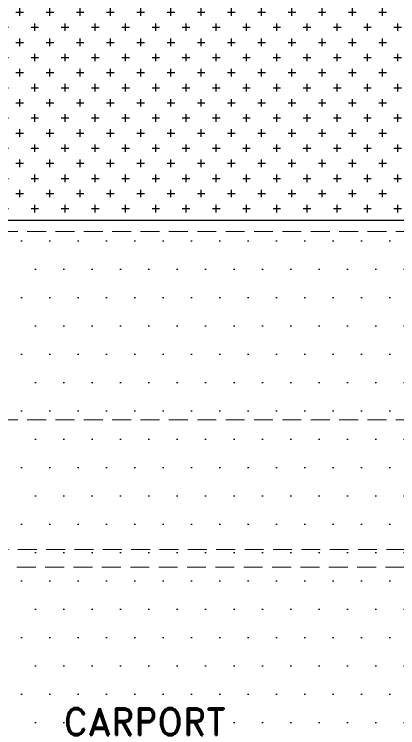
# Model space of a CAD drawing. Header units: millimetres. Extents: x 18 to 174501, y 22 to 24571.
# Drawn here: x 18089 to 20625, y 11965 to 16686 of the extents above; entities that cross this region are included whole.
import ezdxf
from ezdxf.enums import TextEntityAlignment as Align

# ---------------------------------------------------------------- set-up
doc = ezdxf.new("R2010")
doc.units = ezdxf.units.MM
doc.header["$MEASUREMENT"] = 0
doc.linetypes.add('HIDDEN2', pattern=[0.1875, 0.125, -0.0625])
doc.layers.add('AS', color=8, linetype='HIDDEN2', lineweight=5)
doc.layers.add('tampak', color=7, linetype='Continuous')
doc.styles.add('HAND', font='ROMAND.SHX', dxfattribs={"width": 0.8, "height": 250})

# ---------------------------------------------------------------- blocks, each defined once
blk = doc.blocks.new('OUTDOOR')
at = {"layer": 'tampak', "transparency": 33554687}
h = blk.add_hatch(dxfattribs=at)
h.set_pattern_fill('CROSS', scale=400)
h.paths.add_polyline_path([(1833117.6, 62258.3), (1829017.6, 62258.3), (1829017.6, 55399.8), (1833117.6, 55399.8)])
h = blk.add_hatch(dxfattribs=at)
h.set_pattern_fill('DOTS', scale=3000)
h.set_pattern_definition([(0, (2854.53, 0), (93.75, 187.5), [0, -187.5])])
h.paths.add_polyline_path([(1832617.6, 55399.8), (1829266.1, 55399.8), (1829266.1, 55248.3), (1829016.1, 55248.3), (1827567.6, 55248.3), (1827567.6, 53294.8), (1827573.6, 53294.8), (1827573.6, 53188.3), (1828173.6, 53188.3), (1828173.6, 49758.3), (1828023.6, 49758), (1828023.6, 49756.9), (1827567.6, 49756.9), (1827567.6, 44386.9), (1833117.6, 44386.9), (1833054.5, 44637.2), (1832872.1, 44637.2), (1832872.2, 44636.5), (1832871.6, 44637.2), (1832617.6, 44637.2)])
h.paths.add_polyline_path([(1827766, 54105.9), (1828642.3, 54105.9), (1828642.3, 54329.5), (1827766, 54329.5)], flags=24)
h.paths.add_polyline_path([(1827819.2, 54370.2), (1828589.1, 54370.2), (1828589.1, 54593.7), (1827819.2, 54593.7)], flags=24)
blk.add_lwpolyline([(1829016.1, 55399.8), (1833117.6, 55399.8)])
blk = doc.blocks.new('GRID')
at = {"layer": 'AS', "ltscale": 1000}
for p, q in [((1814236, 55324.1), (1830263, 55324.1)), ((1814236, 54078.3), (1830263, 54078.3)), ((1814174, 53218.8), (1830263, 53218.8)), ((1813230.4, 53104), (1830263, 53104))]:
    blk.add_line(p, q, dxfattribs=at)

msp = doc.modelspace()

# ---------------------------------------------------------------- block references
for name, p in [('GRID', (-1808436.2, -40075.3)), ('OUTDOOR', (-1811290.8, -40075.3))]:
    msp.add_blockref(name, p)

# ---------------------------------------------------------------- texts
at = {"color": 4, "style": 'HAND'}
msp.add_attdef('CARPORT', text='%%UDENAH LANTAI DASAR', height=178.897, rotation=0, dxfattribs=at).set_placement((18951.5, 12005), align=Align.MIDDLE)

doc.saveas('drawing.dxf')
